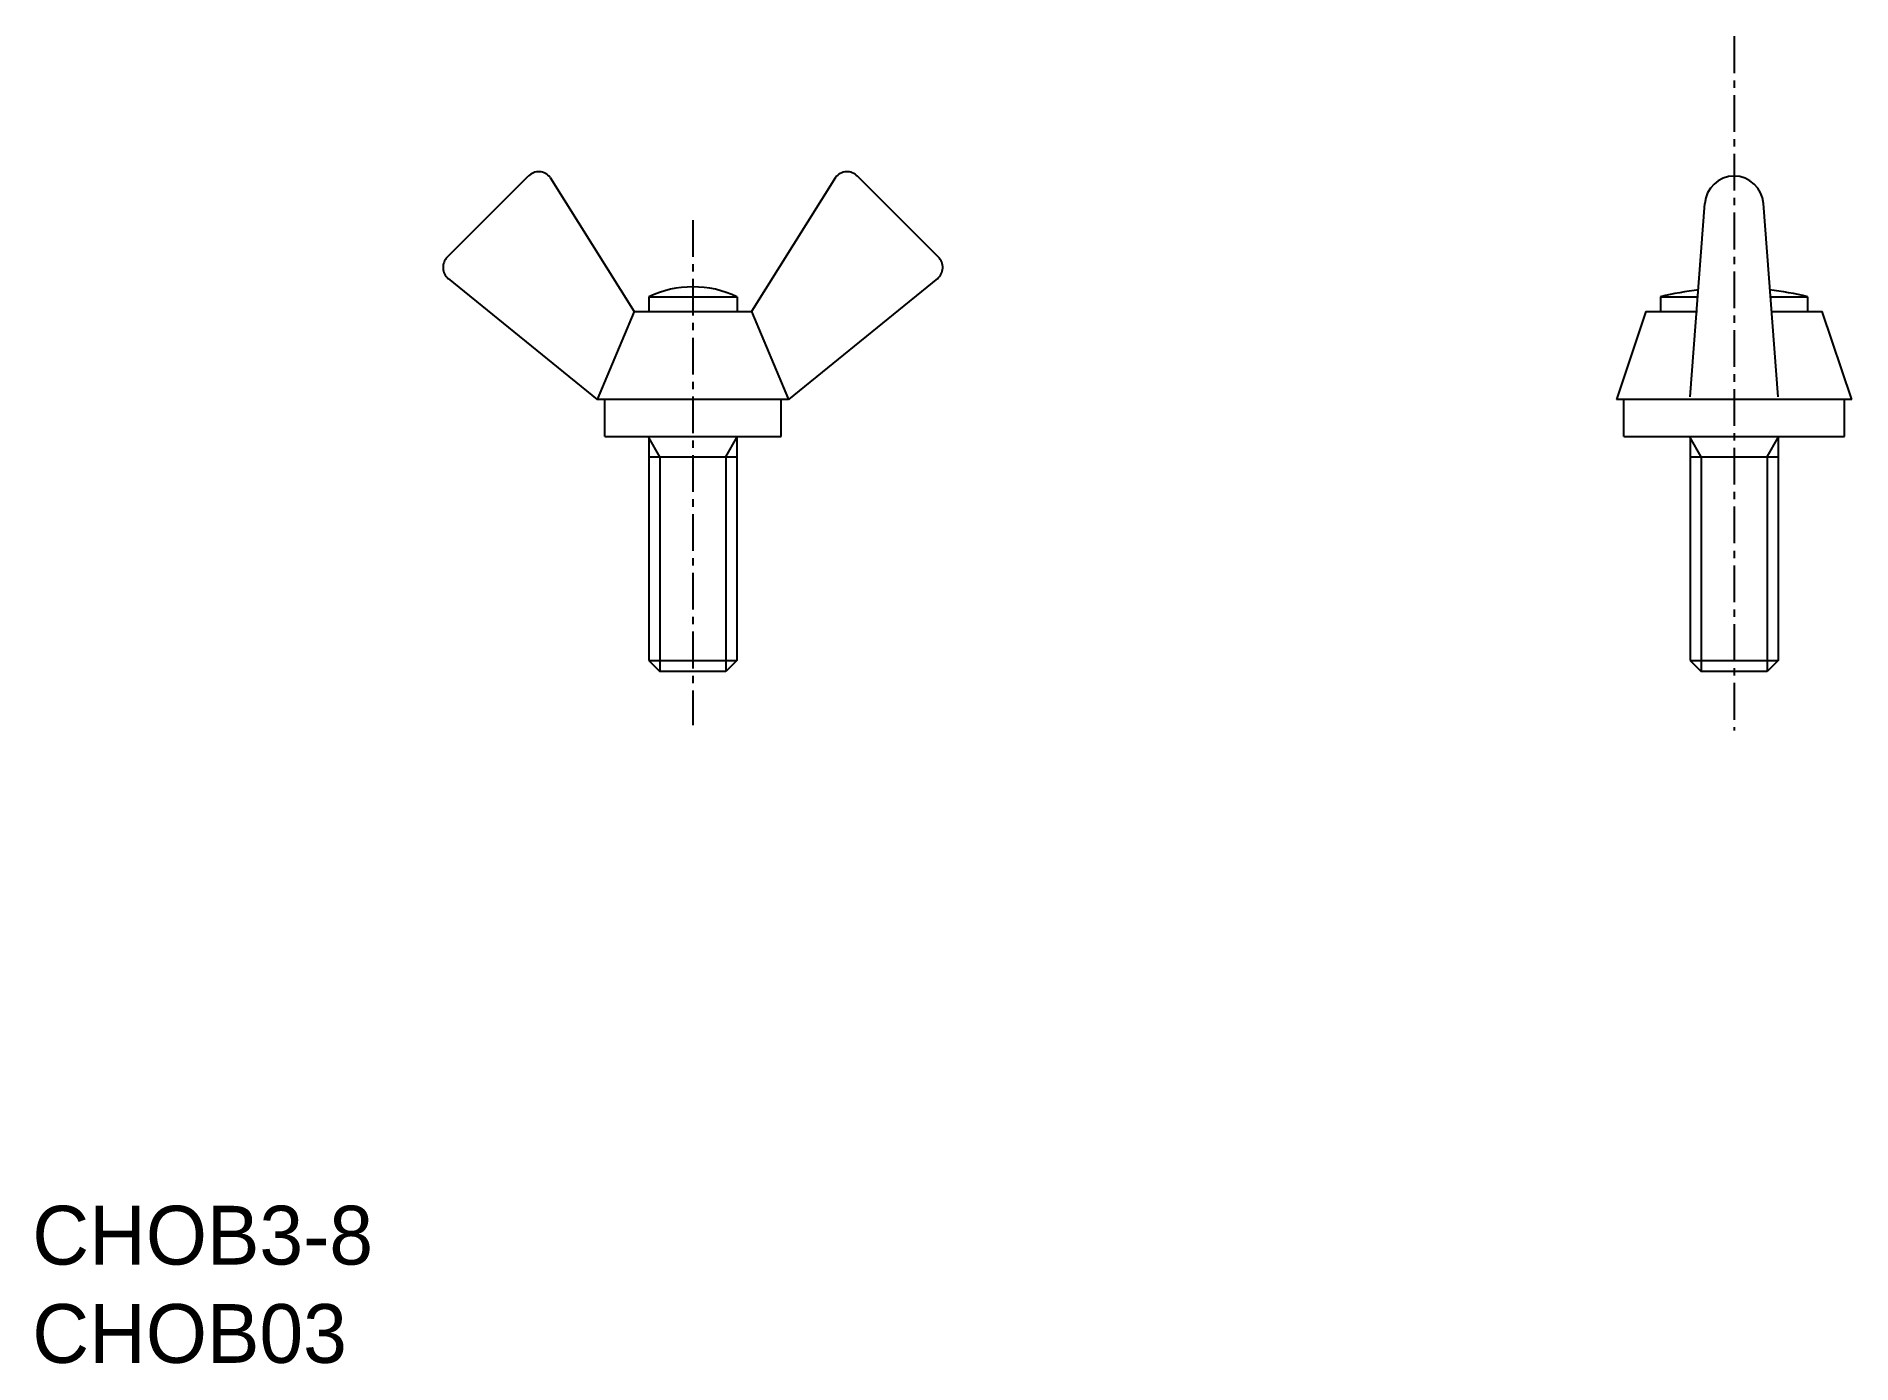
# Model space of a CAD drawing. Extents: x 27.9 to 89.7, y 26.8 to 72.
import ezdxf

# ---------------------------------------------------------------- set-up
doc = ezdxf.new("R2010")
doc.units = 0
doc.linetypes.add('CENTER', pattern=[2, 1.25, -0.25, 0.25, -0.25])
doc.layers.get('0').update_dxf_attribs({"linetype": 'CONTINUOUS'})
doc.layers.add('CENTER', color=1, linetype='CENTER')

msp = doc.modelspace()

# ---------------------------------------------------------------- linework, layer by layer
at = {"color": 7, "linetype": 'CONTINUOUS'}
for p, q in [((41.909, 64.456), (44.662, 67.209)), ((45.408, 67.166), (48.262, 62.606)), ((55.117, 67.166), (52.262, 62.606)), ((58.616, 64.456), (55.863, 67.209)), ((84.189, 59.703), (84.688, 66.274)), ((87.182, 59.703), (86.684, 66.274)), ((41.941, 63.72), (47.012, 59.606)), ((58.584, 63.72), (53.512, 59.606)), ((48.761, 63.106), (51.764, 63.106)), ((48.761, 63.106), (48.761, 62.606)), ((51.764, 63.106), (51.764, 62.606)), ((83.186, 63.106), (83.186, 62.606)), ((83.186, 63.106), (84.473, 63.106)), ((86.898, 63.106), (88.186, 63.106)), ((88.186, 63.106), (88.186, 62.606)), ((48.262, 62.606), (47.012, 59.606)), ((48.262, 62.606), (52.262, 62.606)), ((52.262, 62.606), (53.512, 59.606)), ((82.686, 62.606), (81.686, 59.606)), ((82.686, 62.606), (84.441, 62.606)), ((86.93, 62.606), (88.686, 62.606)), ((89.686, 59.606), (88.686, 62.606)), ((53.512, 59.606), (47.012, 59.606)), ((47.262, 58.355), (47.262, 59.606)), ((53.262, 58.355), (53.262, 59.606)), ((89.686, 59.606), (81.686, 59.606)), ((81.936, 58.355), (81.936, 59.606)), ((89.436, 58.355), (89.436, 59.606)), ((47.262, 58.355), (53.262, 58.355)), ((48.762, 58.355), (48.762, 50.734)), ((51.762, 58.355), (51.762, 50.734)), ((81.936, 58.355), (89.436, 58.355)), ((84.186, 58.355), (84.186, 50.734)), ((87.186, 58.355), (87.186, 50.734)), ((48.762, 57.655), (51.762, 57.655)), ((84.186, 57.655), (87.186, 57.655)), ((48.762, 50.734), (49.141, 50.355)), ((48.762, 50.734), (51.762, 50.734)), ((51.762, 50.734), (51.383, 50.355)), ((84.186, 50.734), (87.186, 50.734)), ((84.186, 50.734), (84.565, 50.355)), ((87.186, 50.734), (86.807, 50.355)), ((51.383, 50.355), (49.141, 50.355)), ((86.807, 50.355), (84.565, 50.355))]:
    msp.add_line(p, q, dxfattribs=at)
at = {"color": 3, "linetype": 'CONTINUOUS'}
for p, q in [((49.141, 57.655), (48.762, 58.311)), ((51.383, 57.655), (51.762, 58.311)), ((84.565, 57.655), (84.186, 58.311)), ((86.807, 57.655), (87.186, 58.311)), ((49.141, 57.655), (49.141, 50.355)), ((51.383, 57.655), (51.383, 50.355)), ((84.565, 57.655), (84.565, 50.355)), ((86.807, 57.655), (86.807, 50.355))]:
    msp.add_line(p, q, dxfattribs=at)
at = {"color": 7, "linetype": 'CONTINUOUS'}
for centre, radius, start, end in [((45.016, 66.856), 0.5, 38.41066, 135), ((55.509, 66.856), 0.5, 45, 141.58934), ((85.686, 66.209), 1, 3.69921, 176.30079), ((42.262, 64.102), 0.5, 135, 229.94667), ((58.262, 64.102), 0.5, 310.05333, 45), ((50.262, 59.914), 3.527, 64.80644, 115.19356), ((85.686, 52.839), 10.567, 96.50553, 103.68555), ((85.686, 52.839), 10.567, 76.31445, 83.49447)]:
    msp.add_arc(centre, radius, start, end, dxfattribs=at)
at = {"layer": 'CENTER', "color": 1, "linetype": 'CENTER'}
for p, q in [((85.686, 71.965), (85.686, 48.351)), ((50.262, 65.712), (50.262, 48.526))]:
    msp.add_line(p, q, dxfattribs=at)

# ---------------------------------------------------------------- texts
at = {"color": 7, "linetype": 'CONTINUOUS'}
for s, p in [('CHOB3-8', (27.79, 30.177)), ('CHOB03', (27.79, 26.833))]:
    msp.add_text(s, height=2, dxfattribs=at).set_placement(p)

doc.saveas('drawing.dxf')
